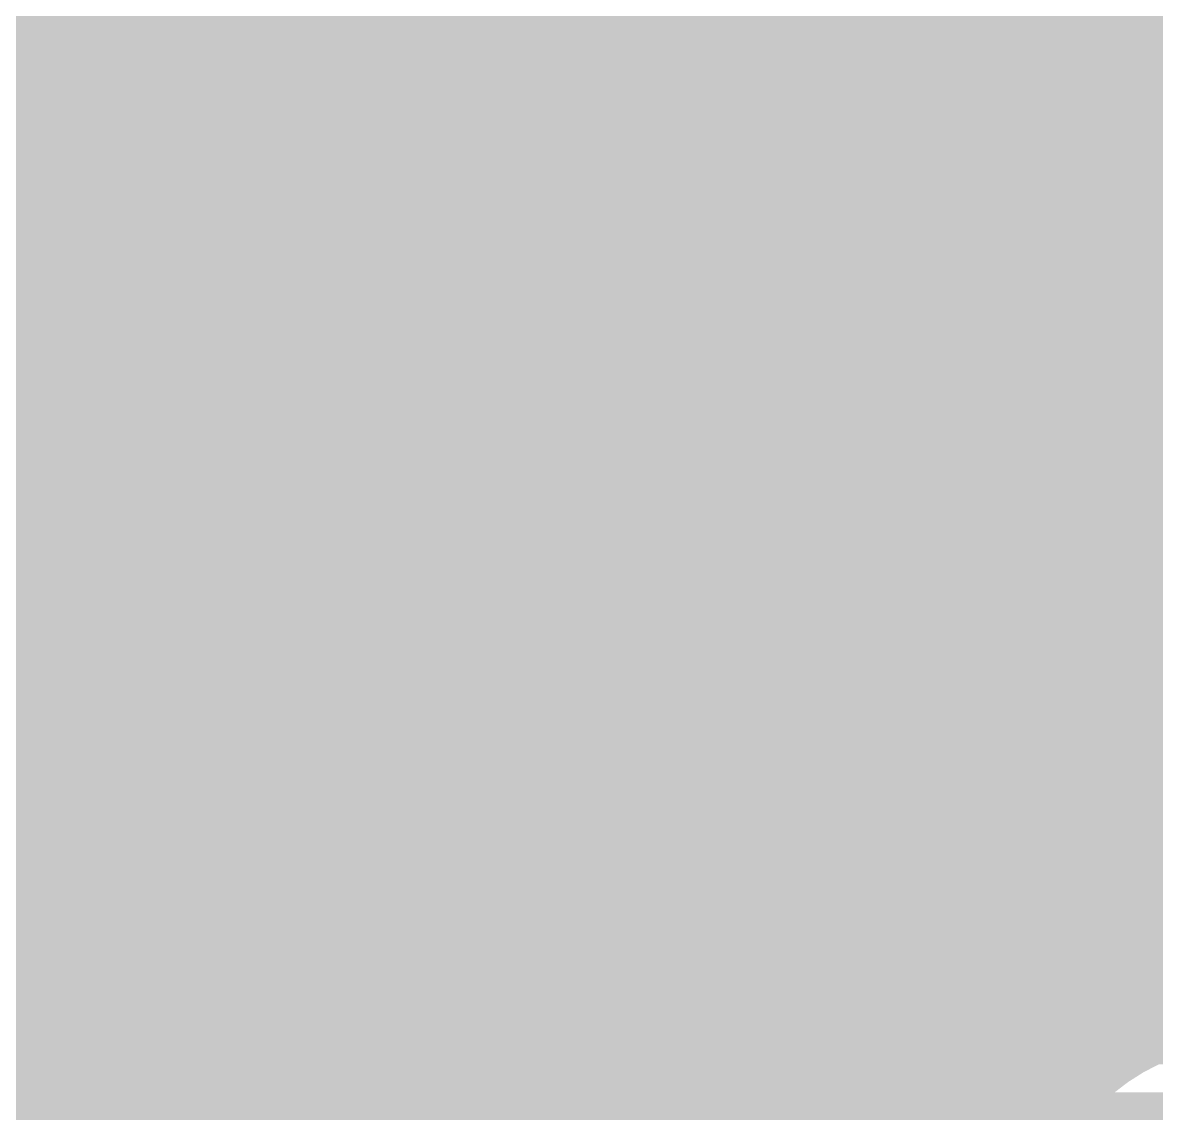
# Model space of a CAD drawing. Extents: x -5 to 157, y -120 to 103.
# Drawn here: x 82.55 to 88.77, y 88.76 to 94.74 of the extents above; entities that cross this region are included whole.
import ezdxf

# ---------------------------------------------------------------- set-up
doc = ezdxf.new("R2010")
doc.units = 0
doc.header["$MEASUREMENT"] = 0
doc.layers.get('0').update_dxf_attribs({"linetype": 'CONTINUOUS'})
for name, color, linetype in [('22-304-2_BOT', 7, 'CONTINUOUS'), ('22-304-2_DRD', 7, 'CONTINUOUS'), ('22-304-2_DRL', 2, 'CONTINUOUS'), ('22-304-2_IN1', 4, 'CONTINUOUS'), ('22-304-2_IN2', 3, 'CONTINUOUS'), ('22-304-2_SMB', 5, 'CONTINUOUS'), ('22-304-2_SMT', 10, 'CONTINUOUS'), ('22-304-2_SPB', 14, 'CONTINUOUS'), ('22-304-2_SSB', 12, 'CONTINUOUS'), ('22-304-2_TOP', 13, 'CONTINUOUS'), ('THRUHOLE_TAP', 7, 'CONTINUOUS')]:
    doc.layers.add(name, color=color, linetype=linetype)

# ---------------------------------------------------------------- blocks, each defined once
blk = doc.blocks.new('ROUND_35')
at = {"const_width": 0.40005}
blk.add_lwpolyline([(-0.200024, 0, 1), (0.200024, 0, 1)], format="xyb", close=True, dxfattribs=at)
blk = doc.blocks.new('RECTANGLE_67')
blk.add_solid([(5.40004, 4.70027), (5.40004, -4.70027), (-5.40004, 4.70027), (-5.40004, -4.70027)])
blk = doc.blocks.new('ROUND_86')
at = {"const_width": 0.10033}
blk.add_lwpolyline([(-0.050164, 0, 1), (0.050164, 0, 1)], format="xyb", close=True, dxfattribs=at)
blk = doc.blocks.new('ROUND_80')
at = {"const_width": 0.10033}
blk.add_lwpolyline([(-0.050164, 0, 1), (0.050164, 0, 1)], format="xyb", close=True, dxfattribs=at)

msp = doc.modelspace()

# ---------------------------------------------------------------- linework, layer by layer
at = {"layer": '22-304-2_BOT'}
for points, const_width in [([(97.917, 102.235), (82.804, 102.235), (82.804, 89.154)], 0.254), ([(82.9056, 102.235), (82.9056, 89.154)], 0.254), ([(83.1342, 102.235), (83.1342, 89.154)], 0.254), ([(83.3628, 102.235), (83.3628, 89.154)], 0.254), ([(83.5914, 102.235), (83.5914, 89.154)], 0.254), ([(83.82, 102.235), (83.82, 89.154)], 0.254), ([(84.0486, 102.235), (84.0486, 89.154)], 0.254), ([(84.2772, 102.235), (84.2772, 89.154)], 0.254), ([(84.5058, 102.235), (84.5058, 89.154)], 0.254), ([(84.7344, 102.235), (84.7344, 89.154)], 0.254), ([(84.963, 102.235), (84.963, 89.154)], 0.254), ([(85.1916, 102.235), (85.1916, 89.154)], 0.254), ([(85.4202, 102.235), (85.4202, 89.154)], 0.254), ([(85.6488, 102.235), (85.6488, 89.154)], 0.254), ([(85.8774, 102.235), (85.8774, 89.154)], 0.254), ([(86.106, 102.235), (86.106, 89.154)], 0.254), ([(86.3346, 102.235), (86.3346, 89.154)], 0.254), ([(86.5632, 102.235), (86.5632, 89.154)], 0.254), ([(86.7918, 102.235), (86.7918, 89.154)], 0.254), ([(87.0204, 102.235), (87.0204, 89.154)], 0.254), ([(87.249, 102.235), (87.249, 89.154)], 0.254), ([(87.4776, 102.235), (87.4776, 89.154)], 0.254), ([(87.7062, 102.235), (87.7062, 89.154)], 0.254), ([(87.9348, 102.235), (87.9348, 89.154)], 0.254), ([(88.1634, 102.235), (88.1634, 89.154)], 0.254), ([(88.392, 102.235), (88.392, 89.154)], 0.254), ([(88.6206, 102.235), (88.6206, 89.154)], 0.254), ([(88.8492, 102.235), (88.8492, 89.154)], 0.254), ([(88.9, 94.91472), (89.61628, 94.91472), (95.25, 89.281), (95.25, 85.725), (99.568, 81.407), (100.9142, 81.407), (101.6, 80.7212)], 1.27), ([(105.41, 94.742), (82.804, 94.742)], 0.254), ([(105.6386, 94.5134), (82.804, 94.5134)], 0.254), ([(105.664, 94.2848), (82.804, 94.2848)], 0.254), ([(105.664, 94.0562), (82.804, 94.0562)], 0.254), ([(105.664, 93.8276), (82.804, 93.8276)], 0.254), ([(105.664, 93.599), (82.804, 93.599)], 0.254), ([(99.9744, 93.3704), (82.804, 93.3704)], 0.254), ([(99.7458, 93.1418), (82.804, 93.1418)], 0.254), ([(99.5172, 92.9132), (82.804, 92.9132)], 0.254), ([(99.2886, 92.6846), (82.804, 92.6846)], 0.254), ([(99.06, 92.456), (82.804, 92.456)], 0.254), ([(98.8314, 92.2274), (82.804, 92.2274)], 0.254), ([(98.6028, 91.9988), (82.804, 91.9988)], 0.254), ([(98.3742, 91.7702), (82.804, 91.7702)], 0.254), ([(98.1456, 91.5416), (82.804, 91.5416)], 0.254), ([(97.917, 91.313), (82.804, 91.313)], 0.254), ([(97.6884, 91.0844), (82.804, 91.0844)], 0.254), ([(97.4598, 90.8558), (82.804, 90.8558)], 0.254), ([(97.2312, 90.6272), (82.804, 90.6272)], 0.254), ([(97.155, 90.3986), (82.804, 90.3986)], 0.254), ([(97.155, 90.17), (82.804, 90.17)], 0.254), ([(97.155, 89.9414), (82.804, 89.9414)], 0.254), ([(97.155, 89.7128), (82.804, 89.7128)], 0.254), ([(97.155, 89.4842), (82.804, 89.4842)], 0.254), ([(97.155, 89.2556), (82.804, 89.2556)], 0.254), ([(97.155, 89.154), (82.804, 89.154)], 0.254)]:
    msp.add_lwpolyline(points, dxfattribs=dict(at, const_width=const_width))
at = {"layer": '22-304-2_DRD', "const_width": 0.254}
for points in [[(83.566, 94.615), (83.185, 94.234)], [(84.074, 94.615), (83.566, 94.615)], [(84.455, 94.234), (84.074, 94.615)], [(84.836, 94.615), (84.455, 94.234)], [(85.344, 94.615), (84.836, 94.615)], [(85.725, 94.234), (85.344, 94.615)], [(86.106, 94.615), (85.725, 94.234)], [(86.614, 94.615), (86.106, 94.615)], [(86.995, 94.234), (86.614, 94.615)], [(87.376, 94.615), (86.995, 94.234)], [(87.884, 94.615), (87.376, 94.615)], [(88.265, 94.234), (87.884, 94.615)], [(88.646, 94.615), (88.265, 94.234)], [(89.154, 94.615), (88.646, 94.615)], [(83.566, 94.361), (83.566, 94.234)], [(83.693, 94.361), (83.566, 94.361)], [(83.693, 94.234), (83.693, 94.361)], [(83.947, 94.361), (83.947, 94.234)], [(84.074, 94.361), (83.947, 94.361)], [(84.074, 94.234), (84.074, 94.361)], [(84.836, 94.361), (84.836, 94.234)], [(84.963, 94.361), (84.836, 94.361)], [(84.963, 94.234), (84.963, 94.361)], [(85.217, 94.361), (85.217, 94.234)], [(85.344, 94.361), (85.217, 94.361)], [(85.344, 94.234), (85.344, 94.361)], [(86.106, 94.361), (86.106, 94.234)], [(86.233, 94.361), (86.106, 94.361)], [(86.233, 94.234), (86.233, 94.361)], [(86.487, 94.361), (86.487, 94.234)], [(86.614, 94.361), (86.487, 94.361)], [(86.614, 94.234), (86.614, 94.361)], [(87.376, 94.361), (87.376, 94.234)], [(87.503, 94.361), (87.376, 94.361)], [(87.503, 94.234), (87.503, 94.361)], [(87.757, 94.361), (87.757, 94.234)], [(87.884, 94.361), (87.757, 94.361)], [(87.884, 94.234), (87.884, 94.361)], [(88.646, 94.361), (88.646, 94.234)], [(88.773, 94.361), (88.646, 94.361)], [(88.773, 94.234), (88.773, 94.361)], [(83.185, 94.234), (83.185, 93.726)], [(83.566, 94.234), (83.693, 94.234)], [(83.947, 94.234), (84.074, 94.234)], [(84.455, 94.234), (84.455, 93.726)], [(84.455, 93.726), (84.455, 94.234)], [(84.836, 94.234), (84.963, 94.234)], [(85.217, 94.234), (85.344, 94.234)], [(85.725, 94.234), (85.725, 93.726)], [(85.725, 93.726), (85.725, 94.234)], [(86.106, 94.234), (86.233, 94.234)], [(86.487, 94.234), (86.614, 94.234)], [(86.995, 94.234), (86.995, 93.726)], [(86.995, 93.726), (86.995, 94.234)], [(87.376, 94.234), (87.503, 94.234)], [(87.757, 94.234), (87.884, 94.234)], [(88.265, 94.234), (88.265, 93.726)], [(88.265, 93.726), (88.265, 94.234)], [(88.646, 94.234), (88.773, 94.234)], [(83.693, 93.599), (83.439, 93.853)], [(84.201, 93.853), (83.947, 93.599)], [(84.963, 93.599), (84.709, 93.853)], [(85.471, 93.853), (85.217, 93.599)], [(86.233, 93.599), (85.979, 93.853)], [(86.741, 93.853), (86.487, 93.599)], [(87.503, 93.599), (87.249, 93.853)], [(88.011, 93.853), (87.757, 93.599)], [(88.773, 93.599), (88.519, 93.853)], [(83.185, 93.726), (83.566, 93.345)], [(84.074, 93.345), (84.455, 93.726)], [(84.455, 93.726), (84.836, 93.345)], [(85.344, 93.345), (85.725, 93.726)], [(85.725, 93.726), (86.106, 93.345)], [(86.614, 93.345), (86.995, 93.726)], [(86.995, 93.726), (87.376, 93.345)], [(87.884, 93.345), (88.265, 93.726)], [(88.265, 93.726), (88.646, 93.345)], [(83.947, 93.599), (83.693, 93.599)], [(85.217, 93.599), (84.963, 93.599)], [(86.487, 93.599), (86.233, 93.599)], [(87.757, 93.599), (87.503, 93.599)], [(89.027, 93.599), (88.773, 93.599)], [(83.566, 93.345), (84.074, 93.345)], [(84.836, 93.345), (85.344, 93.345)], [(86.106, 93.345), (86.614, 93.345)], [(87.376, 93.345), (87.884, 93.345)], [(88.646, 93.345), (89.154, 93.345)], [(83.566, 92.075), (83.185, 91.694)], [(84.074, 92.075), (83.566, 92.075)], [(84.455, 91.694), (84.074, 92.075)], [(84.836, 92.075), (84.455, 91.694)], [(85.344, 92.075), (84.836, 92.075)], [(85.725, 91.694), (85.344, 92.075)], [(86.106, 92.075), (85.725, 91.694)], [(86.614, 92.075), (86.106, 92.075)], [(86.995, 91.694), (86.614, 92.075)], [(87.376, 92.075), (86.995, 91.694)], [(87.884, 92.075), (87.376, 92.075)], [(88.265, 91.694), (87.884, 92.075)], [(88.646, 92.075), (88.265, 91.694)], [(89.154, 92.075), (88.646, 92.075)], [(83.566, 91.821), (83.566, 91.694)], [(83.693, 91.821), (83.566, 91.821)], [(83.693, 91.694), (83.693, 91.821)], [(83.947, 91.821), (83.947, 91.694)], [(84.074, 91.821), (83.947, 91.821)], [(84.074, 91.694), (84.074, 91.821)], [(84.836, 91.821), (84.836, 91.694)], [(84.963, 91.821), (84.836, 91.821)], [(84.963, 91.694), (84.963, 91.821)], [(85.217, 91.821), (85.217, 91.694)], [(85.344, 91.821), (85.217, 91.821)], [(85.344, 91.694), (85.344, 91.821)], [(86.106, 91.821), (86.106, 91.694)], [(86.233, 91.821), (86.106, 91.821)], [(86.233, 91.694), (86.233, 91.821)], [(86.487, 91.821), (86.487, 91.694)], [(86.614, 91.821), (86.487, 91.821)], [(86.614, 91.694), (86.614, 91.821)], [(87.376, 91.821), (87.376, 91.694)], [(87.503, 91.821), (87.376, 91.821)], [(87.503, 91.694), (87.503, 91.821)], [(87.757, 91.821), (87.757, 91.694)], [(87.884, 91.821), (87.757, 91.821)], [(87.884, 91.694), (87.884, 91.821)], [(88.646, 91.821), (88.646, 91.694)], [(88.773, 91.821), (88.646, 91.821)], [(88.773, 91.694), (88.773, 91.821)], [(83.185, 91.694), (83.185, 91.186)], [(83.566, 91.694), (83.693, 91.694)], [(83.947, 91.694), (84.074, 91.694)], [(84.455, 91.694), (84.455, 91.186)], [(84.455, 91.186), (84.455, 91.694)], [(84.836, 91.694), (84.963, 91.694)], [(85.217, 91.694), (85.344, 91.694)], [(85.725, 91.694), (85.725, 91.186)], [(85.725, 91.186), (85.725, 91.694)], [(86.106, 91.694), (86.233, 91.694)], [(86.487, 91.694), (86.614, 91.694)], [(86.995, 91.694), (86.995, 91.186)], [(86.995, 91.186), (86.995, 91.694)], [(87.376, 91.694), (87.503, 91.694)], [(87.757, 91.694), (87.884, 91.694)], [(88.265, 91.694), (88.265, 91.186)], [(88.265, 91.186), (88.265, 91.694)], [(88.646, 91.694), (88.773, 91.694)], [(83.693, 91.059), (83.439, 91.313)], [(84.201, 91.313), (83.947, 91.059)], [(84.963, 91.059), (84.709, 91.313)], [(85.471, 91.313), (85.217, 91.059)], [(86.233, 91.059), (85.979, 91.313)], [(86.741, 91.313), (86.487, 91.059)], [(87.503, 91.059), (87.249, 91.313)], [(88.011, 91.313), (87.757, 91.059)], [(88.773, 91.059), (88.519, 91.313)], [(83.185, 91.186), (83.566, 90.805)], [(84.074, 90.805), (84.455, 91.186)], [(84.455, 91.186), (84.836, 90.805)], [(85.344, 90.805), (85.725, 91.186)], [(85.725, 91.186), (86.106, 90.805)], [(86.614, 90.805), (86.995, 91.186)], [(86.995, 91.186), (87.376, 90.805)], [(87.884, 90.805), (88.265, 91.186)], [(88.265, 91.186), (88.646, 90.805)], [(83.947, 91.059), (83.693, 91.059)], [(85.217, 91.059), (84.963, 91.059)], [(86.487, 91.059), (86.233, 91.059)], [(87.757, 91.059), (87.503, 91.059)], [(89.027, 91.059), (88.773, 91.059)], [(83.566, 90.805), (84.074, 90.805)], [(84.836, 90.805), (85.344, 90.805)], [(86.106, 90.805), (86.614, 90.805)], [(87.376, 90.805), (87.884, 90.805)], [(88.646, 90.805), (89.154, 90.805)], [(82.55, 90.297), (82.169, 90.678)], [(82.55, 89.789), (82.55, 90.297)], [(82.169, 89.408), (82.55, 89.789)]]:
    msp.add_lwpolyline(points, dxfattribs=at)
at = {"layer": '22-304-2_IN2', "const_width": 0.254}
for points in [[(82.55, 102.362), (82.55, 87.37854)], [(82.7786, 102.362), (82.7786, 87.20074)], [(83.0072, 95.89262), (83.0072, 94.60484)], [(88.265, 95.71228), (88.265, 94.78518)], [(83.2358, 95.67672), (83.2358, 94.82328)], [(84.3788, 95.65894), (84.3788, 94.84106)], [(85.7504, 95.6945), (85.7504, 94.8055)], [(86.8934, 95.6437), (86.8934, 94.8563)], [(83.19262, 94.7928), (77.65542, 94.7928)], [(82.97672, 94.5642), (77.56398, 94.5642)], [(82.85734, 94.3356), (77.42174, 94.3356)], [(82.80146, 94.107), (77.21092, 94.107)], [(82.79892, 93.8784), (77.18298, 93.8784)], [(82.84718, 93.6498), (77.40142, 93.6498)], [(82.95894, 93.4212), (77.55128, 93.4212)], [(83.0072, 93.35262), (83.0072, 92.06484)], [(83.16214, 93.1926), (77.6478, 93.1926)], [(88.265, 93.17228), (88.265, 92.24518)], [(83.2358, 93.13672), (83.2358, 92.28328)], [(84.3788, 93.11894), (84.3788, 92.30106)], [(85.7504, 93.1545), (85.7504, 92.2655)], [(86.8934, 93.1037), (86.8934, 92.3163)], [(84.6074, 93.07322), (84.6074, 92.34424)], [(85.5218, 93.04782), (85.5218, 92.36964)], [(87.122, 93.08846), (87.122, 92.33154)], [(88.0364, 93.03766), (88.0364, 92.38234)], [(88.4936, 93.03766), (88.4936, 92.38234)], [(83.4644, 93.01734), (83.4644, 92.40266)], [(84.1502, 93.00718), (84.1502, 92.41028)], [(84.836, 92.98432), (84.836, 92.43314)], [(85.2932, 92.97416), (85.2932, 92.44584)], [(85.979, 93.0275), (85.979, 92.3925)], [(86.6648, 92.99956), (86.6648, 92.42044)], [(87.3506, 92.99194), (87.3506, 92.42806)], [(87.8078, 92.96908), (87.8078, 92.45092)], [(88.7222, 92.96908), (88.7222, 92.45092)], [(83.67522, 92.964), (77.70368, 92.964)], [(83.693, 92.96146), (83.693, 92.45854)], [(83.9216, 92.95892), (83.9216, 92.46108)], [(84.94522, 92.964), (83.96478, 92.964)], [(85.0646, 92.95384), (85.0646, 92.46616)], [(86.21522, 92.964), (85.23478, 92.964)], [(86.2076, 92.964), (86.2076, 92.45346)], [(86.4362, 92.95638), (86.4362, 92.46362)], [(87.48522, 92.964), (86.50478, 92.964)], [(87.5792, 92.95384), (87.5792, 92.46362)], [(88.75522, 92.964), (87.77478, 92.964)], [(106.426, 92.7354), (77.72654, 92.7354)], [(106.426, 92.5068), (77.7113, 92.5068)], [(83.22818, 92.2782), (77.66304, 92.2782)], [(84.49818, 92.2782), (84.41182, 92.2782)], [(85.76818, 92.2782), (85.68182, 92.2782)], [(87.03818, 92.2782), (86.95182, 92.2782)], [(88.30818, 92.2782), (88.22182, 92.2782)], [(82.9945, 92.0496), (77.57668, 92.0496)], [(82.8675, 91.821), (77.43952, 91.821)], [(82.804, 91.5924), (77.23886, 91.5924)], [(82.79638, 91.3638), (76.91882, 91.3638)], [(82.83956, 91.1352), (50.04562, 91.1352)], [(82.9437, 90.9066), (50.20564, 90.9066)], [(83.0072, 90.81262), (83.0072, 86.83498)], [(83.13166, 90.678), (50.28946, 90.678)], [(85.7504, 90.6145), (85.7504, 86.26348)], [(88.265, 90.63228), (88.265, 88.77808)], [(83.2358, 90.59672), (83.2358, 83.74888)], [(84.3788, 90.57894), (84.3788, 84.89188)], [(86.8934, 90.5637), (86.8934, 87.40648)], [(87.122, 90.54846), (87.122, 87.63508)], [(84.6074, 90.53322), (84.6074, 85.12048)], [(85.5218, 90.50782), (85.5218, 86.03488)], [(85.979, 90.4875), (85.979, 86.49208)], [(88.0364, 90.49766), (88.0364, 88.54948)], [(88.4936, 90.49766), (88.4936, 88.99398)], [(83.55076, 90.4494), (50.3174, 90.4494)], [(83.4644, 90.47734), (83.4644, 83.97748)], [(83.693, 90.42146), (83.693, 84.20608)], [(83.9216, 90.41892), (83.9216, 84.43468)], [(84.82076, 90.4494), (84.0867, 90.4494)], [(84.1502, 90.46718), (84.1502, 84.66328)], [(84.836, 90.44432), (84.836, 85.34908)], [(85.2932, 90.43416), (85.2932, 85.80628)], [(86.09076, 90.4494), (85.3567, 90.4494)], [(86.2076, 90.424), (86.2076, 86.72068)], [(87.36076, 90.4494), (86.6267, 90.4494)], [(86.6648, 90.45956), (86.6648, 87.17788)], [(87.3506, 90.45194), (87.3506, 87.86368)], [(87.8078, 90.42908), (87.8078, 88.32088)], [(88.63076, 90.4494), (87.8967, 90.4494)], [(88.7222, 90.42908), (88.7222, 89.13622)], [(85.0646, 90.41384), (85.0646, 85.57768)], [(86.4362, 90.41638), (86.4362, 86.94928)], [(87.5792, 90.41384), (87.5792, 88.09228)], [(99.43338, 90.2208), (50.29454, 90.2208)], [(99.27082, 89.9922), (50.2158, 89.9922)], [(99.13112, 89.7636), (50.0634, 89.7636)], [(99.01428, 89.535), (49.77638, 89.535)], [(98.91776, 89.3064), (35.88258, 89.3064)], [(88.61298, 89.0778), (68.69684, 89.0778)], [(88.37676, 88.89238), (82.29854, 82.81416)], [(88.33358, 88.8492), (68.91528, 88.8492)]]:
    msp.add_lwpolyline(points, dxfattribs=at)
for points in [[(83.82, 95.00616, 0.4142136), (82.79384, 93.98)], [(84.455, 94.78518, 0.1685129), (83.82, 95.00545)], [(85.09, 95.00616, 0.1685133), (84.45456, 94.78574)], [(85.725, 94.78518, 0.1685129), (85.09, 95.00545)], [(86.36, 95.00616, 0.1685133), (85.72456, 94.78574)], [(86.995, 94.78518, 0.1685129), (86.36, 95.00545)], [(87.63, 95.00616, 0.1685133), (86.99456, 94.78574)], [(88.265, 94.78518, 0.1685129), (87.63, 95.00545)], [(88.9, 95.00616, 0.1685133), (88.26456, 94.78574)], [(82.79384, 93.98, 0.4142136), (83.82, 92.95384)], [(83.82, 92.95384, 0.1681191), (84.45421, 93.17329)], [(84.455, 93.17228, 0.1681193), (85.09, 92.95256)], [(85.09, 92.95384, 0.1681191), (85.72421, 93.17329)], [(85.725, 93.17228, 0.1681193), (86.36, 92.95256)], [(86.36, 92.95384, 0.1681191), (86.99421, 93.17329)], [(86.995, 93.17228, 0.1681193), (87.63, 92.95256)], [(87.63, 92.95384, 0.1681191), (88.26421, 93.17329)], [(88.265, 93.17228, 0.1681193), (88.9, 92.95256)], [(83.82, 92.46616, 0.4142136), (82.79384, 91.44)], [(84.455, 92.24518, 0.1685129), (83.82, 92.46545)], [(85.09, 92.46616, 0.1685133), (84.45456, 92.24574)], [(85.725, 92.24518, 0.1685129), (85.09, 92.46545)], [(86.36, 92.46616, 0.1685133), (85.72456, 92.24574)], [(86.995, 92.24518, 0.1685129), (86.36, 92.46545)], [(87.63, 92.46616, 0.1685133), (86.99456, 92.24574)], [(88.265, 92.24518, 0.1685129), (87.63, 92.46545)], [(88.9, 92.46616, 0.1685133), (88.26456, 92.24574)], [(82.79384, 91.44, 0.4142136), (83.82, 90.41384)], [(83.82, 90.41384, 0.1681191), (84.45421, 90.63329)], [(84.455, 90.63228, 0.1681193), (85.09, 90.41256)], [(85.09, 90.41384, 0.1681191), (85.72421, 90.63329)], [(85.725, 90.63228, 0.1681193), (86.36, 90.41256)], [(86.36, 90.41384, 0.1681191), (86.99421, 90.63329)], [(86.995, 90.63228, 0.1681193), (87.63, 90.41256)], [(87.63, 90.41384, 0.1681191), (88.26421, 90.63329)], [(88.265, 90.63228, 0.1681193), (88.9, 90.41256)], [(89.27084, 89.26068, 0.1992829), (88.37676, 88.89238)], [(89.27084, 89.26068, 0.1992829), (88.37676, 88.89238)]]:
    msp.add_lwpolyline(points, format="xyb", dxfattribs=at)
at = {"layer": '22-304-2_SMB', "const_width": 0.254}
for points in [[(97.536, 101.346), (83.693, 101.346), (83.693, 89.789)], [(83.7946, 101.346), (83.7946, 89.789)], [(84.0232, 101.346), (84.0232, 89.789)], [(84.2518, 101.346), (84.2518, 89.789)], [(84.4804, 101.346), (84.4804, 89.789)], [(84.709, 101.346), (84.709, 89.789)], [(84.9376, 101.346), (84.9376, 89.789)], [(85.1662, 101.346), (85.1662, 89.789)], [(85.3948, 101.346), (85.3948, 89.789)], [(85.6234, 101.346), (85.6234, 89.789)], [(85.852, 101.346), (85.852, 89.789)], [(86.0806, 101.346), (86.0806, 89.789)], [(86.3092, 101.346), (86.3092, 89.789)], [(86.5378, 101.346), (86.5378, 89.789)], [(86.7664, 101.346), (86.7664, 89.789)], [(86.995, 101.346), (86.995, 89.789)], [(87.2236, 101.346), (87.2236, 89.789)], [(87.4522, 101.346), (87.4522, 89.789)], [(87.6808, 101.346), (87.6808, 89.789)], [(87.9094, 101.346), (87.9094, 89.789)], [(88.138, 101.346), (88.138, 89.789)], [(88.3666, 101.346), (88.3666, 89.789)], [(88.5952, 101.346), (88.5952, 89.789)], [(88.8238, 101.346), (88.8238, 89.789)], [(103.759, 94.6912), (83.693, 94.6912)], [(103.759, 94.4626), (83.693, 94.4626)], [(103.759, 94.234), (83.693, 94.234)], [(99.5934, 94.0054), (83.693, 94.0054)], [(99.3648, 93.7768), (83.693, 93.7768)], [(99.1362, 93.5482), (83.693, 93.5482)], [(98.9076, 93.3196), (83.693, 93.3196)], [(98.679, 93.091), (83.693, 93.091)], [(98.4504, 92.8624), (83.693, 92.8624)], [(98.2218, 92.6338), (83.693, 92.6338)], [(97.9932, 92.4052), (83.693, 92.4052)], [(97.7646, 92.1766), (83.693, 92.1766)], [(97.536, 91.948), (83.693, 91.948)], [(97.3074, 91.7194), (83.693, 91.7194)], [(97.0788, 91.4908), (83.693, 91.4908)], [(96.8502, 91.2622), (83.693, 91.2622)], [(96.6216, 91.0336), (83.693, 91.0336)], [(96.393, 90.805), (83.693, 90.805)], [(96.393, 90.5764), (83.693, 90.5764)], [(96.393, 90.3478), (83.693, 90.3478)], [(96.393, 90.1192), (83.693, 90.1192)], [(96.393, 89.8906), (83.693, 89.8906)], [(96.393, 89.789), (83.693, 89.789)]]:
    msp.add_lwpolyline(points, dxfattribs=at)
at = {"layer": '22-304-2_SMT', "const_width": 0.254}
for points in [[(97.536, 101.346), (83.693, 101.346), (83.693, 89.789)], [(83.7946, 101.346), (83.7946, 89.789)], [(84.0232, 101.346), (84.0232, 89.789)], [(84.2518, 101.346), (84.2518, 89.789)], [(84.4804, 101.346), (84.4804, 89.789)], [(84.709, 101.346), (84.709, 89.789)], [(84.9376, 101.346), (84.9376, 89.789)], [(85.1662, 101.346), (85.1662, 89.789)], [(85.3948, 101.346), (85.3948, 89.789)], [(85.6234, 101.346), (85.6234, 89.789)], [(85.852, 101.346), (85.852, 89.789)], [(86.0806, 101.346), (86.0806, 89.789)], [(86.3092, 101.346), (86.3092, 89.789)], [(86.5378, 101.346), (86.5378, 89.789)], [(86.7664, 101.346), (86.7664, 89.789)], [(86.995, 101.346), (86.995, 89.789)], [(87.2236, 101.346), (87.2236, 89.789)], [(87.4522, 101.346), (87.4522, 89.789)], [(87.6808, 101.346), (87.6808, 89.789)], [(87.9094, 101.346), (87.9094, 89.789)], [(88.138, 101.346), (88.138, 89.789)], [(88.3666, 101.346), (88.3666, 89.789)], [(88.5952, 101.346), (88.5952, 89.789)], [(88.8238, 101.346), (88.8238, 89.789)], [(103.759, 94.6912), (83.693, 94.6912)], [(103.759, 94.4626), (83.693, 94.4626)], [(103.759, 94.234), (83.693, 94.234)], [(99.5934, 94.0054), (83.693, 94.0054)], [(99.3648, 93.7768), (83.693, 93.7768)], [(99.1362, 93.5482), (83.693, 93.5482)], [(98.9076, 93.3196), (83.693, 93.3196)], [(98.679, 93.091), (83.693, 93.091)], [(98.4504, 92.8624), (83.693, 92.8624)], [(98.2218, 92.6338), (83.693, 92.6338)], [(97.9932, 92.4052), (83.693, 92.4052)], [(97.7646, 92.1766), (83.693, 92.1766)], [(97.536, 91.948), (83.693, 91.948)], [(97.3074, 91.7194), (83.693, 91.7194)], [(97.0788, 91.4908), (83.693, 91.4908)], [(96.8502, 91.2622), (83.693, 91.2622)], [(96.6216, 91.0336), (83.693, 91.0336)], [(96.393, 90.805), (83.693, 90.805)], [(96.393, 90.5764), (83.693, 90.5764)], [(96.393, 90.3478), (83.693, 90.3478)], [(96.393, 90.1192), (83.693, 90.1192)], [(96.393, 89.8906), (83.693, 89.8906)], [(96.393, 89.789), (83.693, 89.789)]]:
    msp.add_lwpolyline(points, dxfattribs=at)
at = {"layer": '22-304-2_SPB', "const_width": 0.09906}
for points in [[(88.54948, 94.5642), (83.74888, 94.5642), (83.74888, 90.46464)], [(83.82762, 94.5642), (83.82762, 90.46464)], [(83.91906, 94.5642), (83.91906, 90.46464)], [(84.00796, 94.5642), (84.00796, 90.46464)], [(84.09686, 94.5642), (84.09686, 90.46464)], [(84.1883, 94.5642), (84.1883, 90.46464)], [(84.2772, 94.5642), (84.2772, 90.46464)], [(84.3661, 94.5642), (84.3661, 90.46464)], [(84.45754, 94.5642), (84.45754, 90.46464)], [(84.54644, 94.5642), (84.54644, 90.46464)], [(84.63788, 94.5642), (84.63788, 90.46464)], [(84.72678, 94.5642), (84.72678, 90.46464)], [(84.81568, 94.5642), (84.81568, 90.46464)], [(84.90712, 94.5642), (84.90712, 90.46464)], [(84.99602, 94.5642), (84.99602, 90.46464)], [(85.08746, 94.5642), (85.08746, 90.46464)], [(85.17636, 94.5642), (85.17636, 90.46464)], [(85.26526, 94.5642), (85.26526, 90.46464)], [(85.3567, 94.5642), (85.3567, 90.46464)], [(85.4456, 94.5642), (85.4456, 90.46464)], [(85.53704, 94.5642), (85.53704, 90.46464)], [(85.62594, 94.5642), (85.62594, 90.46464)], [(85.71484, 94.5642), (85.71484, 90.46464)], [(85.80628, 94.5642), (85.80628, 90.46464)], [(85.89518, 94.5642), (85.89518, 90.46464)], [(85.98662, 94.5642), (85.98662, 90.46464)], [(86.07552, 94.5642), (86.07552, 90.46464)], [(86.16442, 94.5642), (86.16442, 90.46464)], [(86.25586, 94.5642), (86.25586, 90.46464)], [(86.34476, 94.5642), (86.34476, 90.46464)], [(86.4362, 94.5642), (86.4362, 90.46464)], [(86.5251, 94.5642), (86.5251, 90.46464)], [(86.614, 94.5642), (86.614, 90.46464)], [(86.70544, 94.5642), (86.70544, 90.46464)], [(86.79434, 94.5642), (86.79434, 90.46464)], [(86.88578, 94.5642), (86.88578, 90.46464)], [(86.97468, 94.5642), (86.97468, 90.46464)], [(87.06358, 94.5642), (87.06358, 90.46464)], [(87.15502, 94.5642), (87.15502, 90.46464)], [(87.24392, 94.5642), (87.24392, 90.46464)], [(87.33536, 94.5642), (87.33536, 90.46464)], [(87.42426, 94.5642), (87.42426, 90.46464)], [(87.51316, 94.5642), (87.51316, 90.46464)], [(87.6046, 94.5642), (87.6046, 90.46464)], [(87.6935, 94.5642), (87.6935, 90.46464)], [(87.78494, 94.5642), (87.78494, 90.46464)], [(87.87384, 94.5642), (87.87384, 90.46464)], [(87.96274, 94.5642), (87.96274, 90.46464)], [(88.05418, 94.5642), (88.05418, 90.46464)], [(88.14308, 94.5642), (88.14308, 90.46464)], [(88.23452, 94.5642), (88.23452, 90.46464)], [(88.32342, 94.5642), (88.32342, 90.46464)], [(88.41232, 94.5642), (88.41232, 90.46464)], [(88.50376, 94.5642), (88.50376, 90.46464)], [(88.54948, 94.5642), (88.54948, 90.46464)], [(88.54948, 94.49816), (83.74888, 94.49816)], [(88.54948, 94.40926), (83.74888, 94.40926)], [(88.54948, 94.31782), (83.74888, 94.31782)], [(88.54948, 94.22892), (83.74888, 94.22892)], [(88.54948, 94.14002), (83.74888, 94.14002)], [(88.54948, 94.04858), (83.74888, 94.04858)], [(88.54948, 93.95968), (83.74888, 93.95968)], [(88.54948, 93.86824), (83.74888, 93.86824)], [(88.54948, 93.77934), (83.74888, 93.77934)], [(88.54948, 93.69044), (83.74888, 93.69044)], [(88.54948, 93.599), (83.74888, 93.599)], [(88.54948, 93.5101), (83.74888, 93.5101)], [(88.54948, 93.41866), (83.74888, 93.41866)], [(88.54948, 93.32976), (83.74888, 93.32976)], [(88.54948, 93.24086), (83.74888, 93.24086)], [(88.54948, 93.14942), (83.74888, 93.14942)], [(88.54948, 93.06052), (83.74888, 93.06052)], [(88.54948, 92.96908), (83.74888, 92.96908)], [(88.54948, 92.88018), (83.74888, 92.88018)], [(88.54948, 92.79128), (83.74888, 92.79128)], [(88.54948, 92.69984), (83.74888, 92.69984)], [(88.54948, 92.61094), (83.74888, 92.61094)], [(88.54948, 92.5195), (83.74888, 92.5195)], [(88.54948, 92.4306), (83.74888, 92.4306)], [(88.54948, 92.3417), (83.74888, 92.3417)], [(88.54948, 92.25026), (83.74888, 92.25026)], [(88.54948, 92.16136), (83.74888, 92.16136)], [(88.54948, 92.07246), (83.74888, 92.07246)], [(88.54948, 91.98102), (83.74888, 91.98102)], [(88.54948, 91.89212), (83.74888, 91.89212)], [(88.54948, 91.80068), (83.74888, 91.80068)], [(88.54948, 91.71178), (83.74888, 91.71178)], [(88.54948, 91.62288), (83.74888, 91.62288)], [(88.54948, 91.53144), (83.74888, 91.53144)], [(88.54948, 91.44254), (83.74888, 91.44254)], [(88.54948, 91.3511), (83.74888, 91.3511)], [(88.54948, 91.2622), (83.74888, 91.2622)], [(88.54948, 91.1733), (83.74888, 91.1733)], [(88.54948, 91.08186), (83.74888, 91.08186)], [(88.54948, 90.99296), (83.74888, 90.99296)], [(88.54948, 90.90152), (83.74888, 90.90152)], [(88.54948, 90.81262), (83.74888, 90.81262)], [(88.54948, 90.72372), (83.74888, 90.72372)], [(88.54948, 90.63228), (83.74888, 90.63228)], [(88.54948, 90.54338), (83.74888, 90.54338)], [(88.54948, 90.46464), (83.74888, 90.46464)]]:
    msp.add_lwpolyline(points, dxfattribs=at)
at = {"layer": '22-304-2_SSB', "const_width": 0.1524}
for points in [[(84.13496, 97.45472), (83.97748, 97.9043), (83.89874, 97.9043), (83.89874, 88.88476), (83.91144, 88.88476), (83.90128, 88.88476), (84.04606, 88.67394), (84.07146, 88.67394), (84.07654, 88.67394), (84.0867, 88.66378), (88.37422, 88.66378), (89.42578, 88.66378), (89.42578, 88.11514), (89.57564, 88.11514), (89.57564, 87.36584), (88.22436, 87.36584), (88.22436, 88.11514), (88.37422, 88.11514), (88.37422, 88.66378)], [(84.14512, 97.46488), (84.13496, 97.45472), (84.13496, 88.75522), (84.74202, 88.80602), (84.74202, 97.35566)], [(81.0895, 86.8045), (81.0895, 89.7255), (82.7278, 89.7255), (82.7278, 86.8045), (81.0895, 86.8045)], [(83.91144, 88.8746), (83.90636, 88.8746)], [(84.14512, 88.74506), (84.13496, 88.75522), (84.07654, 88.67394), (84.07654, 88.66378), (84.0867, 88.66378), (84.14512, 88.74506), (84.74202, 88.79586), (93.05798, 88.79586), (93.65488, 88.74506)]]:
    msp.add_lwpolyline(points, dxfattribs=at)
for points in [[(88.9, 94.78772, 0.4142136), (87.4014, 93.28912)], [(87.39886, 93.28912, 0.4142136), (88.9, 91.78798)]]:
    msp.add_lwpolyline(points, format="xyb", dxfattribs=at)
at = {"layer": '22-304-2_TOP', "const_width": 0.254}
for points in [[(82.804, 102.235), (82.804, 89.154)], [(97.917, 102.235), (105.664, 94.488), (105.664, 93.472), (100.076, 93.472), (97.155, 90.551), (97.155, 89.154), (82.804, 89.154)], [(82.9056, 102.235), (82.9056, 89.154)], [(83.1342, 102.235), (83.1342, 89.154)], [(83.3628, 102.235), (83.3628, 89.154)], [(83.5914, 102.235), (83.5914, 89.154)], [(83.82, 102.235), (83.82, 89.154)], [(84.0486, 102.235), (84.0486, 89.154)], [(84.2772, 102.235), (84.2772, 89.154)], [(84.5058, 102.235), (84.5058, 89.154)], [(84.7344, 102.235), (84.7344, 89.154)], [(84.963, 102.235), (84.963, 89.154)], [(85.1916, 102.235), (85.1916, 89.154)], [(85.4202, 102.235), (85.4202, 89.154)], [(85.6488, 102.235), (85.6488, 89.154)], [(85.8774, 102.235), (85.8774, 89.154)], [(86.106, 102.235), (86.106, 89.154)], [(86.3346, 102.235), (86.3346, 89.154)], [(86.5632, 102.235), (86.5632, 89.154)], [(86.7918, 102.235), (86.7918, 89.154)], [(87.0204, 102.235), (87.0204, 89.154)], [(87.249, 102.235), (87.249, 89.154)], [(87.4776, 102.235), (87.4776, 89.154)], [(87.7062, 102.235), (87.7062, 89.154)], [(87.9348, 102.235), (87.9348, 89.154)], [(88.1634, 102.235), (88.1634, 89.154)], [(88.392, 102.235), (88.392, 89.154)], [(88.6206, 102.235), (88.6206, 89.154)], [(88.8492, 102.235), (88.8492, 89.154)], [(105.41, 94.742), (82.804, 94.742)], [(105.6386, 94.5134), (82.804, 94.5134)], [(105.664, 94.2848), (82.804, 94.2848)], [(105.664, 94.0562), (82.804, 94.0562)], [(105.664, 93.8276), (82.804, 93.8276)], [(105.664, 93.599), (82.804, 93.599)], [(99.9744, 93.3704), (82.804, 93.3704)], [(99.7458, 93.1418), (82.804, 93.1418)], [(99.5172, 92.9132), (82.804, 92.9132)], [(99.2886, 92.6846), (82.804, 92.6846)], [(99.06, 92.456), (82.804, 92.456)], [(98.8314, 92.2274), (82.804, 92.2274)], [(98.6028, 91.9988), (82.804, 91.9988)], [(98.3742, 91.7702), (82.804, 91.7702)], [(98.1456, 91.5416), (82.804, 91.5416)], [(97.917, 91.313), (82.804, 91.313)], [(97.6884, 91.0844), (82.804, 91.0844)], [(97.4598, 90.8558), (82.804, 90.8558)], [(97.2312, 90.6272), (82.804, 90.6272)], [(97.155, 90.3986), (82.804, 90.3986)], [(97.155, 90.17), (82.804, 90.17)], [(97.155, 89.9414), (82.804, 89.9414)], [(97.155, 89.7128), (82.804, 89.7128)], [(97.155, 89.4842), (82.804, 89.4842)], [(97.155, 89.2556), (82.804, 89.2556)]]:
    msp.add_lwpolyline(points, dxfattribs=at)
msp.add_lwpolyline([(82.169, 89.154, 0.4142136), (82.804, 88.519)], format="xyb", dxfattribs=at)

# ---------------------------------------------------------------- block references
at = {"layer": '22-304-2_BOT'}
for name, p in [('RECTANGLE_67', (88.9, 94.91472)), ('ROUND_35', (83.82, 93.98)), ('ROUND_35', (85.09, 93.98)), ('ROUND_35', (86.36, 93.98)), ('ROUND_35', (87.63, 93.98)), ('ROUND_35', (88.9, 93.98)), ('ROUND_35', (83.82, 91.44)), ('ROUND_35', (85.09, 91.44)), ('ROUND_35', (86.36, 91.44)), ('ROUND_35', (87.63, 91.44)), ('ROUND_35', (88.9, 91.44))]:
    msp.add_blockref(name, p, dxfattribs=at)
at = {"layer": '22-304-2_DRL'}
for p in [(83.82, 93.98), (85.09, 93.98), (86.36, 93.98), (87.63, 93.98), (83.82, 91.44), (85.09, 91.44), (86.36, 91.44), (87.63, 91.44)]:
    msp.add_blockref('ROUND_86', p, dxfattribs=at)
at = {"layer": '22-304-2_IN1'}
for p in [(83.82, 93.98), (85.09, 93.98), (86.36, 93.98), (87.63, 93.98), (88.9, 93.98), (83.82, 91.44), (85.09, 91.44), (86.36, 91.44), (87.63, 91.44), (88.9, 91.44)]:
    msp.add_blockref('ROUND_35', p, dxfattribs=at)
at = {"layer": '22-304-2_IN2'}
for p in [(83.82, 93.98), (85.09, 93.98), (86.36, 93.98), (87.63, 93.98), (88.9, 93.98), (83.82, 91.44), (85.09, 91.44), (86.36, 91.44), (87.63, 91.44), (88.9, 91.44)]:
    msp.add_blockref('ROUND_35', p, dxfattribs=at)
at = {"layer": '22-304-2_SMB'}
msp.add_blockref('RECTANGLE_67', (88.9, 94.91472), dxfattribs=at)
at = {"layer": '22-304-2_TOP'}
for p in [(83.82, 93.98), (85.09, 93.98), (86.36, 93.98), (87.63, 93.98), (88.9, 93.98), (83.82, 91.44), (85.09, 91.44), (86.36, 91.44), (87.63, 91.44), (88.9, 91.44)]:
    msp.add_blockref('ROUND_35', p, dxfattribs=at)
at = {"layer": 'THRUHOLE_TAP'}
for p in [(83.82, 93.98), (85.09, 93.98), (86.36, 93.98), (87.63, 93.98), (83.82, 91.44), (85.09, 91.44), (86.36, 91.44), (87.63, 91.44)]:
    msp.add_blockref('ROUND_80', p, dxfattribs=at)

doc.saveas('drawing.dxf')
